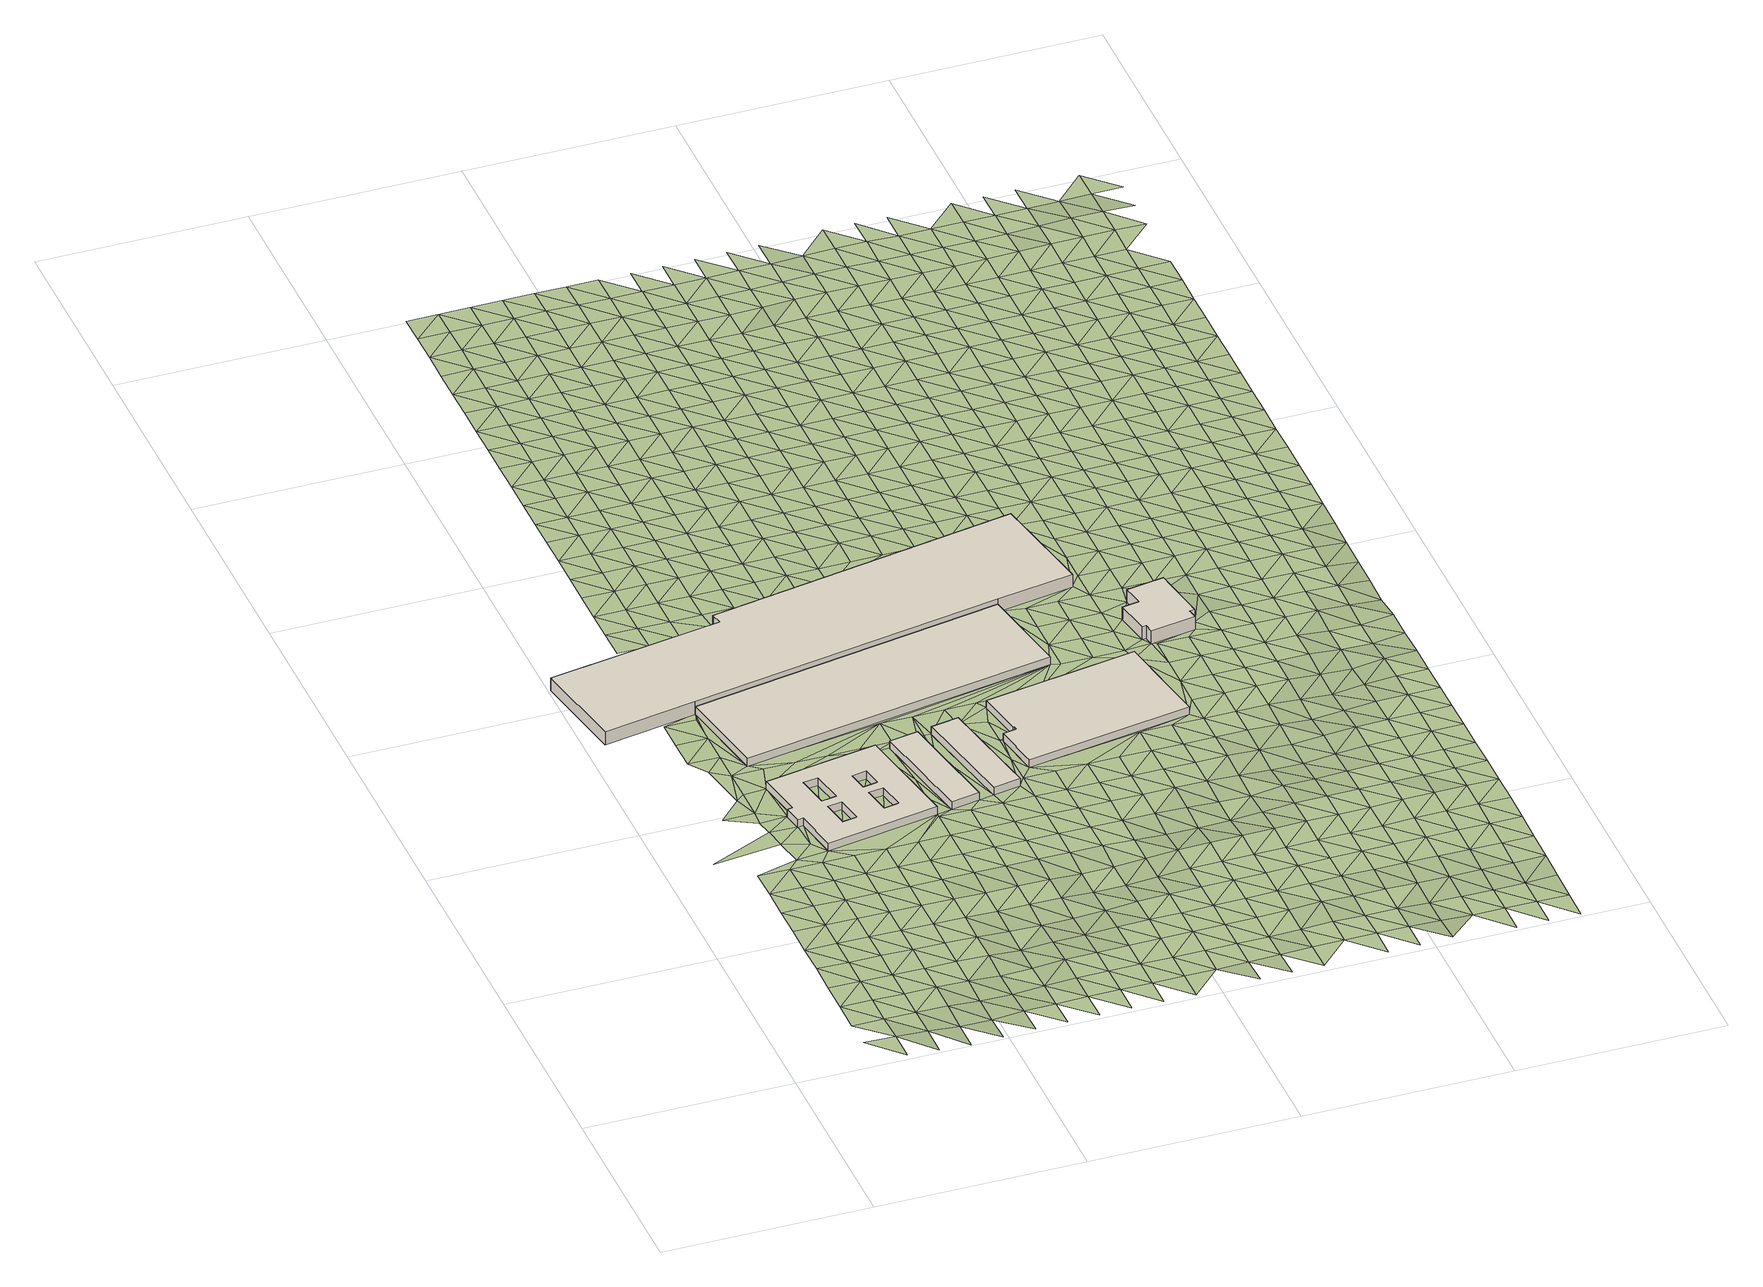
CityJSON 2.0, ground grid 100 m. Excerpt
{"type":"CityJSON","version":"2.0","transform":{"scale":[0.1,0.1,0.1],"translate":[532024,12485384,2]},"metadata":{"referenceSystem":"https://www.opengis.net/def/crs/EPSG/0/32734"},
"CityObjects":{
"building1":{"type":"Building","attributes":{"address":"Western Cape Metrorail - Infrastructure Building Western Cape Metrorail 7295 Cape Town","building":"office","building:levels":1,"building_height":4.1,"plus_code":"4FRW3FCF+946","ground_height":4.23,"roof_height":8.33},"geometry":[{"type":"Solid","lod":"1","boundaries":[[[[0,1,2,3]],[[1,4,5,2]],[[4,6,7,5]],[[6,8,9,7]],[[8,10,11,9]],[[10,12,13,11]],[[12,14,15,13]],[[14,0,3,15]],[[16,17,18,19]],[[17,20,21,18]],[[20,22,23,21]],[[22,16,19,23]],[[24,25,26,27]],[[25,28,29,26]],[[28,30,31,29]],[[30,24,27,31]],[[32,33,34,35]],[[33,36,37,34]],[[36,38,39,37]],[[38,32,35,39]],[[40,41,42,43]],[[41,44,45,42]],[[44,46,47,45]],[[46,40,43,47]],[[3,2,5,7,9,11,13,15],[19,18,21,23],[27,26,29,31],[35,34,37,39],[43,42,45,47]],[[14,12,10,8,6,4,1,0],[22,20,17,16],[30,28,25,24],[38,36,33,32],[46,44,41,40]]]]}]},
"building2":{"type":"Building","attributes":{"building":"office","building:levels":1,"building_height":4.1,"plus_code":"4FRW3FCF+97J","ground_height":4.26,"roof_height":8.36},"geometry":[{"type":"Solid","lod":"1","boundaries":[[[[48,49,50,51]],[[49,52,53,50]],[[52,54,55,53]],[[54,48,51,55]],[[51,50,53,55]],[[54,52,49,48]]]]}]},
"building3":{"type":"Building","attributes":{"building":"industrial","building:levels":1,"building_height":4.1,"plus_code":"4FRW3FCF+J6Q","ground_height":4.34,"roof_height":8.44},"geometry":[{"type":"Solid","lod":"1","boundaries":[[[[56,57,58,59]],[[57,60,61,58]],[[60,62,63,61]],[[62,56,59,63]],[[59,58,61,63]],[[62,60,57,56]]]]}]},
"building4":{"type":"Building","attributes":{"building":"industrial","building:levels":2,"building_height":6.9,"plus_code":"4FRW3FCF+R7P","ground_height":4.28,"roof_height":11.18},"geometry":[{"type":"Solid","lod":"1","boundaries":[[[[64,65,66,67]],[[65,68,69,66]],[[68,70,71,69]],[[70,72,73,71]],[[72,74,75,73]],[[74,76,77,75]],[[76,78,79,77]],[[78,64,67,79]],[[67,66,69,71,73,75,77,79]],[[78,76,74,72,70,68,65,64]]]]}]},
"building5":{"type":"Building","attributes":{"building":"office","building:levels":1,"building_height":4.1,"plus_code":"4FRW3FCF+98X","ground_height":4.14,"roof_height":8.24},"geometry":[{"type":"Solid","lod":"1","boundaries":[[[[80,81,82,83]],[[81,84,85,82]],[[84,86,87,85]],[[86,80,83,87]],[[83,82,85,87]],[[86,84,81,80]]]]}]},
"building6":{"type":"Building","attributes":{"building":"industrial","building:levels":1,"building_height":4.1,"plus_code":"4FRW3FCF+FHH","ground_height":4.14,"roof_height":8.24},"geometry":[{"type":"Solid","lod":"1","boundaries":[[[[88,89,90,91]],[[89,92,93,90]],[[92,94,95,93]],[[94,96,97,95]],[[96,98,99,97]],[[98,100,101,99]],[[100,102,103,101]],[[102,88,91,103]],[[91,90,93,95,97,99,101,103]],[[102,100,98,96,94,92,89,88]]]]}]},
"building7":{"type":"Building","attributes":{"building":"industrial","building:levels":2,"building_height":6.9,"plus_code":"4FRW3FCF+JRW","ground_height":4.37,"roof_height":11.27},"geometry":[{"type":"Solid","lod":"1","boundaries":[[[[104,105,106,107]],[[105,108,109,106]],[[108,110,111,109]],[[110,112,113,111]],[[112,114,115,113]],[[114,116,117,115]],[[116,118,119,117]],[[118,120,121,119]],[[120,122,123,121]],[[122,104,107,123]],[[107,106,109,111,113,115,117,119,121,123]],[[122,120,118,116,114,112,110,108,105,104]]]]}]},
"terrain1":{"type":"TINRelief","geometry":[{"type":"CompositeSurface","lod":"1","boundaries":[[[124,125,126]],[[127,128,129]],[[126,129,128]],[[130,127,131]],[[127,129,132]],[[130,131,133]],[[127,132,131]],[[129,126,134]],[[134,126,135]],[[133,136,137]],[[132,129,138]],[[133,131,136]],[[138,129,134]],[[139,137,140]],[[132,141,131]],[[136,142,137]],[[141,132,138]],[[140,143,139]],[[140,137,142]],[[131,144,136]],[[138,134,145]],[[141,144,131]],[[146,147,143]],[[134,148,145]],[[142,136,149]],[[146,143,140]],[[144,149,136]],[[141,138,150]],[[145,151,138]],[[152,147,153]],[[147,146,154]],[[155,140,142]],[[144,141,150]],[[149,156,142]],[[150,138,151]],[[153,147,154]],[[155,142,156]],[[146,140,157]],[[149,144,158]],[[159,151,145]],[[150,160,144]],[[153,161,152]],[[157,154,146]],[[162,163,164]],[[157,140,155]],[[165,159,145]],[[156,149,158]],[[144,160,158]],[[150,151,166]],[[167,153,154]],[[159,166,151]],[[167,154,157]],[[155,156,168]],[[169,160,150]],[[158,170,156]],[[166,169,150]],[[171,161,153]],[[172,173,174]],[[155,168,157]],[[174,175,172]],[[167,171,153]],[[156,170,168]],[[158,160,176]],[[166,159,177]],[[169,176,160]],[[178,162,161]],[[179,167,157]],[[159,180,177]],[[162,181,163]],[[182,170,158]],[[179,157,168]],[[174,183,175]],[[173,163,184]],[[10,161,171]],[[169,166,185]],[[174,173,184]],[[176,182,158]],[[178,161,10]],[[178,181,162]],[[171,167,186]],[[187,175,188]],[[177,185,166]],[[183,188,175]],[[189,187,190]],[[181,184,163]],[[186,167,179]],[[191,192,189]],[[193,168,170]],[[194,183,174]],[[182,195,170]],[[169,196,176]],[[188,190,187]],[[169,185,197]],[[174,184,194]],[[178,198,181]],[[198,178,10]],[[199,10,171]],[[192,191,200]],[[168,193,179]],[[188,183,194]],[[191,189,190]],[[199,171,186]],[[170,195,193]],[[169,197,196]],[[182,176,201]],[[185,177,202]],[[184,203,194]],[[204,190,188]],[[179,205,186]],[[202,177,206]],[[195,182,201]],[[200,191,207]],[[179,193,205]],[[176,196,201]],[[188,194,208]],[[191,190,204]],[[197,185,209]],[[204,188,208]],[[207,210,200]],[[209,185,202]],[[10,199,211]],[[199,186,211]],[[186,205,212]],[[191,204,210]],[[193,195,213]],[[196,197,214]],[[207,191,210]],[[201,215,195]],[[211,186,212]],[[214,197,209]],[[193,213,205]],[[195,215,213]],[[201,196,216]],[[217,208,194]],[[217,204,208]],[[209,202,218]],[[216,196,214]],[[219,220,221]],[[222,223,20]],[[224,225,226]],[[227,212,205]],[[202,228,218]],[[220,219,229]],[[17,222,20]],[[230,215,201]],[[227,205,213]],[[223,222,231]],[[232,233,226]],[[216,230,201]],[[214,209,234]],[[17,231,222]],[[218,235,209]],[[211,212,236]],[[212,227,237]],[[12,10,211]],[[238,217,194]],[[232,239,240]],[[241,213,215]],[[234,216,214]],[[230,242,215]],[[234,209,235]],[[239,232,226]],[[236,212,237]],[[243,225,224]],[[213,241,227]],[[215,242,241]],[[240,244,245]],[[230,216,246]],[[235,218,247]],[[239,248,240]],[[216,234,249]],[[227,250,237]],[[251,247,218]],[[245,244,252]],[[242,230,246]],[[240,248,244]],[[227,241,250]],[[216,249,246]],[[225,239,226]],[[235,253,234]],[[238,194,254]],[[236,12,211]],[[217,255,204]],[[247,253,235]],[[256,252,257]],[[258,236,237]],[[32,38,36]],[[250,259,237]],[[248,239,260]],[[241,242,261]],[[249,234,262]],[[244,257,252]],[[246,263,242]],[[25,24,30]],[[32,36,33]],[[239,225,260]],[[258,237,259]],[[253,262,234]],[[28,25,30]],[[241,261,250]],[[242,263,261]],[[264,256,265]],[[249,266,246]],[[257,267,256]],[[244,248,268]],[[253,247,269]],[[260,270,248]],[[271,236,258]],[[262,266,249]],[[272,264,265]],[[259,250,273]],[[265,256,267]],[[247,274,269]],[[12,236,271]],[[238,255,217]],[[263,246,275]],[[248,270,268]],[[273,250,261]],[[257,244,276]],[[262,253,277]],[[266,275,246]],[[260,225,278]],[[272,279,280]],[[259,281,258]],[[269,277,253]],[[267,257,276]],[[254,282,238]],[[265,279,272]],[[244,268,276]],[[281,259,273]],[[283,225,243]],[[278,225,283]],[[284,270,260]],[[285,261,263]],[[286,266,262]],[[275,287,263]],[[288,280,289]],[[258,290,271]],[[286,262,277]],[[12,271,52]],[[260,278,284]],[[261,285,273]],[[279,289,280]],[[290,258,281]],[[263,287,285]],[[12,291,254]],[[291,12,52]],[[255,238,282]],[[265,267,292]],[[276,293,267]],[[278,283,243]],[[268,270,294]],[[275,266,295]],[[277,269,296]],[[297,254,291]],[[284,298,270]],[[266,286,299]],[[291,52,297]],[[300,52,271]],[[301,288,302]],[[279,265,292]],[[281,273,303]],[[289,304,288]],[[292,267,293]],[[271,290,300]],[[305,296,269]],[[282,254,306]],[[268,294,276]],[[287,275,295]],[[270,298,294]],[[273,285,303]],[[266,299,295]],[[307,254,297]],[[297,52,307]],[[301,302,308]],[[302,288,304]],[[309,290,281]],[[286,277,310]],[[296,311,277]],[[284,278,312]],[[254,307,306]],[[289,279,313]],[[314,293,276]],[[292,315,279]],[[255,282,306]],[[303,309,281]],[[54,52,300]],[[316,317,308]],[[312,298,284]],[[285,287,318]],[[299,286,310]],[[314,276,294]],[[295,319,287]],[[310,277,311]],[[304,289,313]],[[290,320,300]],[[316,308,302]],[[279,315,313]],[[293,321,292]],[[285,318,303]],[[296,305,322]],[[309,320,290]],[[287,319,318]],[[299,323,295]],[[314,321,293]],[[306,307,324]],[[325,317,326]],[[327,294,298]],[[311,296,322]],[[317,316,328]],[[312,329,298]],[[310,323,299]],[[300,330,54]],[[331,302,304]],[[332,315,292]],[[303,333,309]],[[278,334,312]],[[255,306,324]],[[313,335,304]],[[320,330,300]],[[326,336,325]],[[327,314,294]],[[319,295,337]],[[326,317,328]],[[321,332,292]],[[298,329,327]],[[333,303,318]],[[302,331,316]],[[331,304,335]],[[323,337,295]],[[324,54,338]],[[339,338,54]],[[313,315,340]],[[320,309,341]],[[310,311,342]],[[330,339,54]],[[322,343,311]],[[321,314,344]],[[332,340,315]],[[309,333,341]],[[255,324,345]],[[255,60,204]],[[346,324,338]],[[347,336,348]],[[316,349,328]],[[329,312,334]],[[318,319,350]],[[323,310,342]],[[336,326,351]],[[344,314,327]],[[337,352,319]],[[342,311,343]],[[353,338,339]],[[354,335,313]],[[330,320,355]],[[316,331,349]],[[346,338,353]],[[334,278,356]],[[346,345,324]],[[357,347,348]],[[332,321,358]],[[333,318,350]],[[336,351,348]],[[340,354,313]],[[341,355,320]],[[350,319,352]],[[326,328,359]],[[360,327,329]],[[339,330,84]],[[344,358,321]],[[345,346,353]],[[337,323,361]],[[362,343,322]],[[349,359,328]],[[329,334,360]],[[342,363,323]],[[331,335,364]],[[365,340,332]],[[366,341,333]],[[354,367,335]],[[330,355,368]],[[369,362,322]],[[370,357,371]],[[372,351,326]],[[373,344,327]],[[352,337,361]],[[348,374,357]],[[330,368,84]],[[365,332,358]],[[350,366,333]],[[323,363,361]],[[331,364,349]],[[342,343,375]],[[359,372,326]],[[364,335,367]],[[373,327,360]],[[376,345,353]],[[355,341,377]],[[357,374,371]],[[362,375,343]],[[356,278,378]],[[379,370,380]],[[348,351,381]],[[354,340,382]],[[383,358,344]],[[340,365,384]],[[366,377,341]],[[359,349,385]],[[386,350,352]],[[387,363,342]],[[372,381,351]],[[373,383,344]],[[361,388,352]],[[84,368,389]],[[376,353,390]],[[367,354,382]],[[360,334,391]],[[392,368,355]],[[370,371,380]],[[385,349,364]],[[340,384,382]],[[375,387,342]],[[393,374,348]],[[350,386,366]],[[377,392,355]],[[352,388,386]],[[84,389,394]],[[390,84,394]],[[359,395,372]],[[365,358,396]],[[391,373,360]],[[361,363,397]],[[381,393,348]],[[383,398,358]],[[391,334,356]],[[399,389,368]],[[375,362,400]],[[395,359,385]],[[387,397,363]],[[401,364,367]],[[384,365,396]],[[377,366,402]],[[389,98,394]],[[382,403,367]],[[396,358,398]],[[392,399,368]],[[362,404,400]],[[371,374,405]],[[406,390,394]],[[407,388,361]],[[393,408,374]],[[366,386,402]],[[372,409,381]],[[364,401,385]],[[383,373,410]],[[387,375,411]],[[372,395,412]],[[401,367,403]],[[373,391,413]],[[397,407,361]],[[98,414,394]],[[376,390,415]],[[98,389,416]],[[371,405,380]],[[414,406,394]],[[390,406,417]],[[384,418,382]],[[392,377,419]],[[255,345,60]],[[374,408,405]],[[399,416,389]],[[400,411,375]],[[398,383,410]],[[372,412,409]],[[396,418,384]],[[373,413,410]],[[402,419,377]],[[393,381,420]],[[385,421,395]],[[356,378,391]],[[386,388,422]],[[423,397,387]],[[390,417,424]],[[407,425,388]],[[414,426,406]],[[403,382,427]],[[428,399,392]],[[385,401,421]],[[415,390,424]],[[406,426,417]],[[423,387,411]],[[408,393,420]],[[386,422,402]],[[429,380,405]],[[381,409,420]],[[418,427,382]],[[428,392,419]],[[388,425,422]],[[414,430,426]],[[395,431,412]],[[396,398,432]],[[413,391,433]],[[410,434,398]],[[424,417,426]],[[426,430,435]],[[407,397,436]],[[411,400,437]],[[431,395,421]],[[438,98,416]],[[433,391,378]],[[397,423,439]],[[345,376,60]],[[401,403,440]],[[418,396,432]],[[416,399,438]],[[419,402,441]],[[427,442,403]],[[432,398,434]],[[399,428,443]],[[444,437,400]],[[405,408,445]],[[409,412,446]],[[413,447,410]],[[425,407,436]],[[420,448,408]],[[422,441,402]],[[397,439,436]],[[401,440,421]],[[412,431,446]],[[440,403,442]],[[447,413,433]],[[399,443,438]],[[445,429,405]],[[423,411,449]],[[408,448,445]],[[424,450,415]],[[437,451,411]],[[420,409,452]],[[427,418,453]],[[434,410,454]],[[428,419,455]],[[432,456,418]],[[441,457,419]],[[458,431,421]],[[459,422,425]],[[439,423,449]],[[452,409,446]],[[454,410,447]],[[436,460,425]],[[449,411,451]],[[442,427,453]],[[461,433,378]],[[443,428,455]],[[458,421,440]],[[418,456,453]],[[455,419,457]],[[415,60,376]],[[462,448,420]],[[434,463,432]],[[437,444,464]],[[429,445,465]],[[425,460,459]],[[378,278,466]],[[441,422,467]],[[439,468,436]],[[452,462,420]],[[463,434,454]],[[446,431,469]],[[447,433,470]],[[443,471,438]],[[451,437,464]],[[431,458,472]],[[449,468,439]],[[473,445,448]],[[474,440,442]],[[456,432,475]],[[476,450,424]],[[457,441,467]],[[98,438,477]],[[453,478,442]],[[455,471,443]],[[422,459,467]],[[469,452,446]],[[447,470,454]],[[460,436,479]],[[448,462,473]],[[469,431,472]],[[463,475,432]],[[433,461,470]],[[440,474,458]],[[474,442,478]],[[468,479,436]],[[378,480,461]],[[445,481,465]],[[456,482,453]],[[449,451,483]],[[60,415,450]],[[471,484,438]],[[464,485,451]],[[463,454,486]],[[455,457,487]],[[445,473,481]],[[475,482,456]],[[467,488,457]],[[462,452,489]],[[458,490,472]],[[491,459,460]],[[468,449,483]],[[452,469,492]],[[454,470,486]],[[479,493,460]],[[483,451,485]],[[478,453,494]],[[471,455,487]],[[458,474,490]],[[487,457,488]],[[475,463,495]],[[459,491,467]],[[465,481,496]],[[452,492,489]],[[482,494,453]],[[460,493,491]],[[473,462,497]],[[461,480,470]],[[486,495,463]],[[477,438,484]],[[469,472,498]],[[478,499,474]],[[479,468,500]],[[501,485,464]],[[490,502,472]],[[480,378,503]],[[483,504,468]],[[476,60,450]],[[481,473,497]],[[484,471,505]],[[506,488,467]],[[497,462,489]],[[494,499,478]],[[487,507,471]],[[501,464,508]],[[498,492,469]],[[482,475,509]],[[470,510,486]],[[493,479,500]],[[498,472,502]],[[475,495,511]],[[491,506,467]],[[468,504,500]],[[474,512,490]],[[485,513,483]],[[510,470,480]],[[471,507,505]],[[514,496,481]],[[482,509,494]],[[488,515,487]],[[499,512,474]],[[475,511,509]],[[501,513,485]],[[477,100,98]],[[492,516,489]],[[495,486,517]],[[514,481,497]],[[518,476,424]],[[506,515,488]],[[502,490,519]],[[491,493,520]],[[521,504,483]],[[492,498,516]],[[517,486,510]],[[477,484,505]],[[500,522,493]],[[499,494,523]],[[378,524,503]],[[525,507,487]],[[512,519,490]],[[513,521,483]],[[495,526,511]],[[520,506,491]],[[527,496,514]],[[494,509,523]],[[515,525,487]],[[493,522,520]],[[528,60,476]],[[529,497,489]],[[502,530,498]],[[480,503,510]],[[500,504,531]],[[516,532,489]],[[495,517,526]],[[512,499,533]],[[505,507,534]],[[513,501,535]],[[519,530,502]],[[521,531,504]],[[497,529,514]],[[529,489,532]],[[523,533,499]],[[525,534,507]],[[501,536,535]],[[498,537,516]],[[511,538,509]],[[517,510,539]],[[515,506,540]],[[541,522,500]],[[526,542,511]],[[506,520,543]],[[544,528,476]],[[545,477,505]],[[521,513,546]],[[530,537,498]],[[503,539,510]],[[531,541,500]],[[378,547,524]],[[528,548,60]],[[514,549,527]],[[519,512,550]],[[509,538,523]],[[525,515,540]],[[60,548,551]],[[512,533,552]],[[511,542,538]],[[534,545,505]],[[506,543,540]],[[535,546,513]],[[532,516,553]],[[526,517,554]],[[514,529,549]],[[519,550,530]],[[520,522,555]],[[556,531,521]],[[537,553,516]],[[512,552,550]],[[539,554,517]],[[541,557,522]],[[533,523,558]],[[548,559,551]],[[545,560,477]],[[556,521,546]],[[532,561,529]],[[562,542,526]],[[548,528,544]],[[534,525,563]],[[543,520,555]],[[527,549,564]],[[558,523,538]],[[540,565,525]],[[522,557,555]],[[537,530,566]],[[524,539,503]],[[551,559,567]],[[553,561,532]],[[476,518,544]],[[554,562,526]],[[552,533,568]],[[534,563,545]],[[541,531,569]],[[570,546,535]],[[530,550,566]],[[525,565,563]],[[531,556,571]],[[378,466,547]],[[529,572,549]],[[477,560,100]],[[543,573,540]],[[568,533,558]],[[574,570,535]],[[553,537,575]],[[538,542,576]],[[539,577,554]],[[559,548,578]],[[557,541,569]],[[529,561,572]],[[562,579,542]],[[544,580,548]],[[555,573,543]],[[531,571,569]],[[552,581,550]],[[560,545,582]],[[566,575,537]],[[577,539,524]],[[549,583,564]],[[538,576,558]],[[567,559,578]],[[565,540,584]],[[556,546,585]],[[581,552,568]],[[542,579,576]],[[548,580,578]],[[545,563,582]],[[570,586,546]],[[562,554,587]],[[583,549,572]],[[573,584,540]],[[561,553,588]],[[550,589,566]],[[590,555,557]],[[571,556,585]],[[551,567,591]],[[553,575,592]],[[554,577,587]],[[569,593,557]],[[585,546,586]],[[568,558,594]],[[589,550,581]],[[595,560,582]],[[560,595,100]],[[561,588,572]],[[579,562,596]],[[597,580,544]],[[598,563,565]],[[555,590,573]],[[570,574,599]],[[553,592,588]],[[558,576,594]],[[578,600,567]],[[584,601,565]],[[557,593,590]],[[575,566,602]],[[571,603,569]],[[587,596,562]],[[577,524,604]],[[563,598,582]],[[586,570,599]],[[597,544,518]],[[602,566,589]],[[565,601,598]],[[585,603,571]],[[583,572,605]],[[606,581,568]],[[578,580,607]],[[584,573,608]],[[594,609,568]],[[575,610,592]],[[100,595,611]],[[576,579,612]],[[577,604,587]],[[593,569,613]],[[591,567,600]],[[605,572,588]],[[579,596,614]],[[524,547,604]],[[597,607,580]],[[573,590,608]],[[581,606,589]],[[595,582,615]],[[575,602,610]],[[606,568,609]],[[603,613,569]],[[100,616,518]],[[617,618,583]],[[100,611,616]],[[576,612,594]],[[619,600,578]],[[601,584,620]],[[585,586,621]],[[579,614,612]],[[615,582,598]],[[599,622,586]],[[596,587,623]],[[605,617,583]],[[607,619,578]],[[608,620,584]],[[592,624,588]],[[602,589,625]],[[590,593,626]],[[603,585,621]],[[610,627,592]],[[623,587,604]],[[613,628,593]],[[621,586,622]],[[597,518,629]],[[609,594,630]],[[611,595,631]],[[632,598,601]],[[597,633,607]],[[634,518,616]],[[606,625,589]],[[595,615,635]],[[624,605,588]],[[614,596,636]],[[590,626,608]],[[592,627,624]],[[630,594,612]],[[619,637,600]],[[601,620,632]],[[593,628,626]],[[600,637,591]],[[629,518,634]],[[610,602,638]],[[631,616,611]],[[629,633,597]],[[604,547,466]],[[636,596,623]],[[595,635,631]],[[619,607,639]],[[609,640,606]],[[613,603,641]],[[642,622,599]],[[625,638,602]],[[633,639,607]],[[621,643,603]],[[615,598,644]],[[620,608,645]],[[640,609,630]],[[598,632,646]],[[647,642,599]],[[617,605,648]],[[649,627,610]],[[612,614,650]],[[623,604,651]],[[628,613,641]],[[652,633,629]],[[634,653,629]],[[605,624,654]],[[614,636,655]],[[645,608,626]],[[603,643,641]],[[606,656,625]],[[634,616,657]],[[644,635,615]],[[621,622,658]],[[637,659,591]],[[638,649,610]],[[616,631,660]],[[598,646,644]],[[604,466,651]],[[661,617,648]],[[637,619,104]],[[612,650,630]],[[639,104,619]],[[620,662,632]],[[605,654,648]],[[606,640,656]],[[614,655,650]],[[642,658,622]],[[466,591,663]],[[653,634,657]],[[663,591,659]],[[616,660,657]],[[662,620,645]],[[627,664,624]],[[665,638,625]],[[636,623,666]],[[667,626,628]],[[668,643,621]],[[649,669,627]],[[651,670,623]],[[641,671,628]],[[104,639,105]],[[640,630,672]],[[631,635,673]],[[646,632,674]],[[665,625,656]],[[635,644,675]],[[658,668,621]],[[629,653,676]],[[654,624,664]],[[666,655,636]],[[637,677,659]],[[626,667,645]],[[637,104,678]],[[627,669,664]],[[630,650,672]],[[623,670,666]],[[674,632,662]],[[628,671,667]],[[663,679,466]],[[660,631,673]],[[641,643,680]],[[657,681,653]],[[673,635,675]],[[649,638,682]],[[640,683,656]],[[646,684,644]],[[658,642,685]],[[686,651,466]],[[638,665,687]],[[637,678,677]],[[668,680,643]],[[688,466,679]],[[654,689,648]],[[690,650,655]],[[663,659,691]],[[662,645,692]],[[683,640,672]],[[684,646,674]],[[642,693,685]],[[676,653,681]],[[669,649,682]],[[686,670,651]],[[694,657,660]],[[695,671,641]],[[689,654,664]],[[638,687,682]],[[655,666,690]],[[645,667,692]],[[688,686,466]],[[679,663,691]],[[696,675,644]],[[668,658,697]],[[659,677,691]],[[694,660,673]],[[680,695,641]],[[698,648,699]],[[665,656,700]],[[650,701,672]],[[674,662,702]],[[683,703,656]],[[644,684,696]],[[685,697,658]],[[122,678,104]],[[666,670,704]],[[681,657,705]],[[699,648,689]],[[701,650,690]],[[692,702,662]],[[664,669,706]],[[687,665,700]],[[679,707,688]],[[667,671,708]],[[709,680,668]],[[682,710,669]],[[700,656,703]],[[704,670,686]],[[705,657,694]],[[695,711,671]],[[712,683,672]],[[713,673,675]],[[707,679,691]],[[675,696,714]],[[709,668,697]],[[664,706,689]],[[666,715,690]],[[678,716,677]],[[684,674,717]],[[667,708,692]],[[669,710,706]],[[712,672,701]],[[718,676,681]],[[674,702,719]],[[671,711,708]],[[720,721,676]],[[687,722,682]],[[723,686,688]],[[673,713,694]],[[122,724,678]],[[715,666,704]],[[718,681,705]],[[713,675,714]],[[703,683,725]],[[677,716,691]],[[684,717,696]],[[695,680,726]],[[697,685,727]],[[700,722,687]],[[688,707,723]],[[678,724,716]],[[676,718,720]],[[674,719,717]],[[680,709,728]],[[699,689,729]],[[730,701,690]],[[702,692,731]],[[683,712,725]],[[732,727,685]],[[710,682,733]],[[705,694,734]],[[711,695,726]],[[689,706,729]],[[730,690,715]],[[731,692,708]],[[680,728,726]],[[704,686,735]],[[736,707,691]],[[696,737,714]],[[722,733,682]],[[686,723,738]],[[694,713,734]],[[718,739,720]],[[720,740,122]],[[741,699,742]],[[700,703,743]],[[744,712,701]],[[702,745,719]],[[709,697,746]],[[725,747,703]],[[736,691,716]],[[696,717,737]],[[727,748,697]],[[715,704,735]],[[718,705,749]],[[729,742,699]],[[730,744,701]],[[686,738,735]],[[739,740,720]],[[745,702,731]],[[724,122,750]],[[710,751,706]],[[722,700,743]],[[752,708,711]],[[728,709,746]],[[733,753,710]],[[743,703,747]],[[734,749,705]],[[726,754,711]],[[746,697,748]],[[725,712,755]],[[723,707,756]],[[713,714,757]],[[719,758,717]],[[707,736,759]],[[737,760,714]],[[706,751,729]],[[715,761,730]],[[762,716,724]],[[739,718,763]],[[708,752,731]],[[750,122,740]],[[710,753,751]],[[755,712,744]],[[758,719,745]],[[711,754,752]],[[738,723,756]],[[713,757,734]],[[728,764,726]],[[761,715,735]],[[756,707,759]],[[763,718,749]],[[757,714,760]],[[733,722,765]],[[766,747,725]],[[716,762,736]],[[717,767,737]],[[743,768,722]],[[724,750,762]],[[746,764,728]],[[742,729,769]],[[740,739,770]],[[731,771,745]],[[766,725,755]],[[758,767,717]],[[753,733,765]],[[744,730,772]],[[738,773,735]],[[749,734,774]],[[754,726,775]],[[769,729,751]],[[722,768,765]],[[761,776,730]],[[739,763,770]],[[731,752,771]],[[743,747,777]],[[736,778,759]],[[760,737,779]],[[773,738,756]],[[757,774,734]],[[764,775,726]],[[742,780,781]],[[744,772,755]],[[740,782,750]],[[777,747,766]],[[730,776,772]],[[736,762,778]],[[767,779,737]],[[783,761,735]],[[758,745,784]],[[780,742,769]],[[782,740,770]],[[771,785,745]],[[751,753,786]],[[787,768,743]],[[756,759,788]],[[763,749,789]],[[752,754,790]],[[765,791,753]],[[783,735,773]],[[774,792,749]],[[775,793,754]],[[766,755,794]],[[795,757,760]],[[767,758,784]],[[787,743,777]],[[778,788,759]],[[779,796,760]],[[784,745,785]],[[751,786,769]],[[776,761,797]],[[798,762,750]],[[763,789,770]],[[752,790,771]],[[753,791,786]],[[755,772,794]],[[782,799,750]],[[789,749,792]],[[754,793,790]],[[765,768,800]],[[801,773,756]],[[761,783,797]],[[795,760,796]],[[777,766,802]],[[762,798,778]],[[774,757,803]],[[800,768,787]],[[756,788,801]],[[750,799,798]],[[769,804,780]],[[805,782,770]],[[779,767,806]],[[785,771,807]],[[794,802,766]],[[784,808,767]],[[809,791,765]],[[776,810,772]],[[811,783,773]],[[792,774,803]],[[769,786,804]],[[797,812,776]],[[805,770,789]],[[757,795,803]],[[807,771,790]],[[788,778,813]],[[796,779,806]],[[809,765,800]],[[801,811,773]],[[767,808,806]],[[787,777,814]],[[772,810,794]],[[799,782,815]],[[785,816,784]],[[777,802,817]],[[776,812,810]],[[813,778,798]],[[797,783,818]],[[804,819,780]],[[782,805,815]],[[816,785,807]],[[791,820,786]],[[787,814,800]],[[788,821,801]],[[789,792,822]],[[823,791,809]],[[777,817,814]],[[811,818,783]],[[803,824,792]],[[802,794,825]],[[799,826,798]],[[827,795,796]],[[808,784,828]],[[829,780,819]],[[788,813,821]],[[806,830,796]],[[786,820,804]],[[831,812,797]],[[805,789,822]],[[791,823,820]],[[825,794,810]],[[799,815,826]],[[822,792,824]],[[828,784,816]],[[809,800,832]],[[795,827,803]],[[818,831,797]],[[827,796,830]],[[817,802,833]],[[811,801,834]],[[798,835,813]],[[808,836,806]],[[800,814,832]],[[821,837,801]],[[819,804,838]],[[833,802,825]],[[798,826,835]],[[836,808,828]],[[823,809,839]],[[810,812,840]],[[811,834,818]],[[841,815,805]],[[842,824,803]],[[838,804,820]],[[831,843,812]],[[801,837,834]],[[822,844,805]],[[817,845,814]],[[821,813,846]],[[830,806,847]],[[832,839,809]],[[827,842,803]],[[819,848,829]],[[810,840,825]],[[845,817,833]],[[812,843,840]],[[846,813,835]],[[805,844,841]],[[847,806,836]],[[831,818,849]],[[826,815,850]],[[824,851,822]],[[848,819,838]],[[820,823,852]],[[814,853,832]],[[854,837,821]],[[830,855,827]],[[823,839,856]],[[818,834,849]],[[842,851,824]],[[833,825,857]],[[835,826,850]],[[853,814,845]],[[846,854,821]],[[850,815,841]],[[855,830,847]],[[820,852,838]],[[843,831,858]],[[859,844,822]],[[823,856,852]],[[825,840,857]],[[839,832,860]],[[861,842,827]],[[849,858,831]],[[851,859,822]],[[834,837,862]],[[835,863,846]],[[860,832,853]],[[854,864,837]],[[861,827,855]],[[848,838,865]],[[845,833,866]],[[841,844,867]],[[857,868,833]],[[863,835,850]],[[839,869,856]],[[870,840,843]],[[834,862,849]],[[842,871,851]],[[838,852,865]],[[843,858,872]],[[837,864,862]],[[859,867,844]],[[853,845,866]],[[854,846,873]],[[839,860,869]],[[866,833,868]],[[842,861,871]],[[874,848,875]],[[840,870,857]],[[841,876,850]],[[843,872,870]],[[846,863,873]],[[858,849,877]],[[859,851,878]],[[865,875,848]],[[867,876,841]],[[856,879,852]],[[853,880,860]],[[864,854,881]],[[869,882,856]],[[877,849,862]],[[851,871,878]],[[868,857,883]],[[884,863,850]],[[866,880,853]],[[873,881,854]],[[852,879,865]],[[872,858,885]],[[867,859,886]],[[856,882,879]],[[883,857,870]],[[876,884,850]],[[869,860,887]],[[888,862,864]],[[885,858,877]],[[878,886,859]],[[868,889,866]],[[873,863,890]],[[887,860,880]],[[864,881,888]],[[875,865,891]],[[872,892,870]],[[889,868,883]],[[884,890,863]],[[893,882,869]],[[877,862,894]],[[867,895,876]],[[891,865,879]],[[892,872,885]],[[867,886,896]],[[880,866,897]],[[898,881,873]],[[887,893,869]],[[888,894,862]],[[899,875,900]],[[897,866,889]],[[890,898,873]],[[867,896,895]],[[883,870,901]],[[885,877,902]],[[884,876,903]],[[900,875,891]],[[870,892,904]],[[879,882,905]],[[887,880,906]],[[888,881,907]],[[893,908,882]],[[877,894,902]],[[889,883,901]],[[890,884,903]],[[906,880,897]],[[870,904,901]],[[898,907,881]],[[876,895,903]],[[879,905,891]],[[882,908,905]],[[892,885,909]],[[910,894,888]],[[902,911,885]],[[893,887,912]],[[889,913,897]],[[887,906,914]],[[907,910,888]],[[900,891,915]],[[904,892,909]],[[898,890,916]],[[913,889,901]],[[909,885,911]],[[903,917,890]],[[908,893,912]],[[902,894,918]],[[891,905,915]],[[887,914,912]],[[898,916,907]],[[910,918,894]],[[890,917,916]],[[906,897,919]],[[904,920,901]],[[913,921,897]],[[922,911,902]],[[915,923,900]],[[920,904,909]],[[908,924,905]],[[914,906,919]],[[910,907,925]],[[912,926,908]],[[897,921,919]],[[918,922,902]],[[927,913,901]],[[928,900,923]],[[907,916,925]],[[905,924,915]],[[909,911,929]],[[908,926,924]],[[927,901,920]],[[914,930,912]],[[918,910,931]],[[922,929,911]],[[921,913,932]],[[919,930,914]],[[925,931,910]],[[923,915,933]],[[934,920,909]],[[913,927,932]],[[926,912,935]],[[933,915,924]],[[929,934,909]],[[922,918,936]],[[930,935,912]],[[918,931,937]],[[923,938,928]],[[919,921,939]],[[940,927,920]],[[932,941,921]],[[922,936,929]],[[938,923,933]],[[934,940,920]],[[918,937,936]],[[924,926,942]],[[930,919,939]],[[935,943,926]],[[921,941,939]],[[932,927,944]],[[924,942,933]],[[934,929,945]],[[926,943,942]],[[940,944,927]],[[929,936,945]],[[935,930,946]],[[947,941,932]],[[939,948,930]],[[938,933,949]],[[940,934,950]],[[944,947,932]],[[943,935,946]],[[933,942,949]],[[930,948,946]],[[945,950,934]],[[939,941,951]],[[952,938,953]],[[954,944,940]],[[947,951,941]],[[949,953,938]],[[954,940,950]],[[943,955,942]],[[956,948,939]],[[946,957,943]],[[951,956,939]],[[942,955,949]],[[947,944,958]],[[943,957,955]],[[944,954,959]],[[946,948,960]],[[951,947,958]],[[956,960,948]],[[944,959,958]],[[953,949,961]],[[962,957,946]],[[961,949,955]],[[960,962,946]],[[953,963,964]],[[956,951,965]],[[958,966,951]],[[963,953,961]],[[955,957,967]],[[956,965,960]],[[962,968,957]],[[951,966,965]],[[955,967,961]],[[957,968,967]],[[962,960,969]],[[960,965,969]],[[961,970,963]],[[968,962,971]],[[961,967,970]],[[969,971,962]],[[970,972,963]],[[973,967,968]],[[974,963,972]],[[967,973,970]],[[972,970,975]],[[972,976,974]]]}]}
},
"vertices":[
[633,2109,31],[673,1883,31],[673,1883,72],[633,2109,72],[648,1879,31],[648,1879,72],[664,1788,31],[664,1788,72],[691,1793,31],[691,1793,72],[729,1575,31],[729,1575,72],[1274,1671,31],[1274,1671,72],[1180,2205,31],[1180,2205,72],[857,2057,31],[885,1899,31],[885,1899,72],[857,2057,72],[812,1887,31],[812,1887,72],[785,2045,31],[785,2045,72],[1003,2019,31],[1074,2031,31],[1074,2031,72],[1003,2019,72],[1091,1936,31],[1091,1936,72],[1020,1923,31],[1020,1923,72],[1101,1887,31],[1124,1755,31],[1124,1755,72],[1101,1887,72],[1052,1742,31],[1052,1742,72],[1029,1874,31],[1029,1874,72],[822,1838,31],[893,1850,31],[893,1850,72],[822,1838,72],[916,1720,31],[916,1720,72],[845,1707,31],[845,1707,72],
[1389,2236,31],[1250,2212,31],[1250,2212,72],[1389,2236,72],[1346,1684,31],[1346,1684,72],[1484,1709,31],[1484,1709,72],
[536,2748,32],[615,2298,32],[615,2298,73],[536,2748,73],[2132,2566,32],[2132,2566,73],[2052,3021,32],[2052,3021,73],
[536,2748,31],[2052,3021,31],[2052,3021,100],[536,2748,100],[2426,3084,31],[2426,3084,100],[2329,3611,31],[2329,3611,100],[834,3336,31],[834,3336,100],[844,3280,31],[844,3280,100],[1,3136,31],[1,3136,100],[84,2668,31],[84,2668,100],
[1459,2251,30],[1557,1723,30],[1557,1723,71],[1459,2251,71],[1692,1748,30],[1692,1748,71],[1594,2276,30],[1594,2276,71],
[1754,2355,30],[1795,2122,30],[1795,2122,71],[1754,2355,71],[1801,2123,30],[1801,2123,71],[1804,2106,30],[1804,2106,71],[1738,2095,30],[1738,2095,71],[1777,1865,30],[1777,1865,71],[2576,2001,30],[2576,2001,71],[2494,2481,30],[2494,2481,71],
[2610,2893,32],[2627,2789,32],[2627,2789,101],[2610,2893,101],[2546,2775,32],[2546,2775,101],[2575,2603,32],[2575,2603,101],[2595,2606,32],[2595,2606,101],[2603,2560,32],[2603,2560,101],[2821,2597,32],[2821,2597,101],[2814,2644,32],[2814,2644,101],[2838,2648,32],[2838,2648,101],[2792,2923,32],[2792,2923,101],
[373,152,34],[523,2,31],[523,152,29],[373,452,27],[373,302,24],[523,302,25],[373,602,28],[523,602,27],[523,452,26],[373,752,32],[673,152,22],[673,2,21],[523,752,30],[373,902,31],[673,302,24],[373,1052,31],[523,1052,31],[673,452,23],[523,902,31],[373,1202,33],[673,602,25],[823,152,12],[523,1202,32],[373,1352,33],[823,2,11],[673,752,29],[823,452,24],[823,302,22],[373,1502,30],[523,1502,30],[523,1352,32],[673,1052,30],[673,902,30],[673,1202,30],[823,752,26],[973,152,10],[823,602,23],[576,1557,30],[551,1694,30],[534,1795,30],[222,1652,30],[973,2,18],[973,302,11],[673,1352,33],[823,1052,28],[973,452,20],[823,902,28],[673,1502,31],[373,1952,30],[519,1875,30],[523,1952,30],[482,2066,32],[973,602,23],[1124,152,20],[673,1652,30],[823,1202,29],[1124,2,24],[664,1788,32],[973,752,24],[523,2102,32],[648,1879,32],[1124,302,11],[823,1352,34],[439,2309,34],[523,2252,33],[373,2402,34],[523,2402,33],[523,2552,34],[373,2552,34],[973,1052,26],[633,2109,32],[973,902,26],[1124,602,20],[1124,452,10],[691,1793,32],[823,1502,31],[373,2702,34],[1124,752,20],[1274,152,23],[673,1883,32],[615,2298,33],[973,1202,29],[1274,2,24],[523,2702,34],[673,2252,33],[1274,302,19],[536,2748,34],[973,1502,31],[973,1352,32],[1124,1052,24],[1274,452,14],[1124,902,24],[1274,602,10],[823,2252,32],[1424,152,26],[845,1707,32],[893,1850,32],[822,1838,32],[823,1952,31],[785,2045,32],[72,3152,31],[673,3302,32],[523,3302,31],[1124,1202,29],[1424,2,26],[916,1720,32],[1274,752,13],[857,2057,32],[373,3452,28],[373,3302,30],[1424,452,26],[1424,302,26],[1124,1502,31],[1124,1352,31],[973,2252,32],[523,3452,28],[373,3602,27],[1274,1052,19],[1274,902,19],[844,3280,33],[523,3752,27],[373,3752,27],[1424,752,8],[1574,152,26],[523,3602,27],[1424,602,19],[1274,1202,29],[1574,2,26],[373,3902,27],[1574,302,26],[1180,2205,33],[1274,2402,32],[373,4052,27],[523,3902,27],[1274,1502,31],[1274,1352,31],[673,3452,27],[1424,1052,20],[1574,452,26],[1424,902,20],[373,4202,26],[523,4202,27],[1574,602,19],[523,4052,28],[673,3752,27],[1724,152,26],[673,3602,27],[1274,1652,31],[373,4352,25],[1424,1202,29],[1724,2,25],[1574,752,8],[673,3902,27],[1724,302,27],[834,3336,33],[523,4352,25],[373,4502,27],[1424,1352,30],[1124,2252,33],[823,3302,33],[823,3452,28],[1574,1052,20],[1724,452,27],[1574,902,20],[373,4652,27],[523,4502,26],[1424,1502,31],[1274,1802,31],[673,4202,27],[673,4052,28],[823,3752,27],[1724,752,16],[1875,152,25],[1274,1952,31],[823,3602,27],[1724,602,26],[1424,1652,31],[373,4802,25],[523,4802,25],[1574,1202,29],[523,4652,27],[1875,2,25],[1274,2252,32],[1250,2212,32],[373,4952,24],[1574,1352,30],[1875,452,28],[1875,302,27],[973,3452,29],[673,4502,26],[823,3902,28],[673,4352,26],[523,4952,24],[373,5102,24],[1724,1052,13],[1724,902,13],[1574,1502,31],[823,4052,28],[2025,152,24],[1875,602,29],[1389,2236,32],[373,5252,23],[523,5252,24],[973,3752,27],[523,5102,24],[973,3602,27],[1574,1652,31],[673,4802,25],[823,4202,28],[1724,1202,29],[1124,3452,30],[673,4652,27],[373,5402,23],[1875,752,27],[1424,2102,32],[1557,1723,31],[823,4352,26],[1724,1352,30],[2025,452,29],[2025,302,27],[973,3902,28],[1424,2402,32],[1424,2252,32],[373,5552,22],[523,5552,25],[673,4952,25],[1875,1052,14],[523,5402,23],[1875,902,14],[1459,2251,32],[823,4502,27],[1724,1502,32],[1274,3452,33],[373,5702,22],[973,4052,28],[673,5102,25],[1124,3602,28],[2025,752,31],[2175,152,28],[2025,602,30],[823,4802,26],[973,4202,28],[1875,1202,28],[823,4652,27],[1724,1652,31],[2175,2,37],[373,5852,23],[523,5852,24],[673,5252,26],[1124,3752,28],[523,5702,26],[2175,302,27],[1574,2402,32],[1875,1352,29],[1424,3452,33],[373,6002,17],[523,6002,18],[673,5402,24],[973,4502,27],[1124,3902,28],[973,4352,27],[823,4952,24],[2025,1052,23],[2175,452,30],[2025,902,23],[1724,1802,30],[1594,2276,32],[1274,3602,29],[1875,1502,31],[673,5552,24],[1724,1952,30],[823,5102,24],[1124,4202,28],[2175,602,32],[1124,4052,28],[1875,1652,30],[2325,152,33],[973,4802,26],[2025,1202,22],[973,4652,27],[2325,2,38],[673,5852,21],[1724,2102,31],[2175,752,33],[673,5702,26],[823,5402,24],[1274,3902,28],[2325,302,27],[823,5252,24],[1274,3752,29],[1738,2095,31],[1724,2402,32],[1875,1802,30],[1724,2252,32],[1124,4352,27],[2025,1352,28],[823,5552,23],[973,4952,25],[2175,1052,31],[2325,452,31],[1754,2355,32],[2175,902,31],[1795,2122,31],[1124,4502,27],[2025,1502,31],[673,6002,18],[1804,2106,31],[973,5102,25],[1274,4202,29],[1424,3602,29],[1274,4052,29],[1801,2123,31],[2325,752,34],[2475,152,37],[2025,1802,30],[2325,602,33],[1124,4802,27],[2175,1202,16],[1124,4652,27],[2025,1652,31],[2475,2,36],[823,5852,23],[973,5252,24],[1424,3752,29],[823,5702,23],[2475,452,36],[1875,2402,32],[2475,302,31],[973,5402,24],[1274,4502,28],[1424,3902,28],[2175,1502,31],[1274,4352,28],[2175,1352,27],[1124,4952,25],[2325,1052,34],[2325,902,34],[1574,3602,30],[973,5552,24],[1424,4052,29],[2625,152,38],[823,6002,20],[2329,3611,33],[2325,1202,12],[2475,602,36],[1124,5252,24],[1574,3752,30],[2175,1652,31],[1124,5102,25],[973,5702,24],[1274,4802,28],[1424,4202,29],[2025,2402,32],[2325,1952,31],[1274,4652,28],[2475,752,35],[1724,3602,31],[973,5852,27],[1424,4352,28],[2625,452,43],[2175,1802,32],[2625,302,36],[1574,3902,29],[2325,1502,31],[2325,1352,23],[1124,5552,23],[1274,4952,27],[2475,1052,35],[1124,5402,24],[2475,902,35],[1424,4502,28],[1574,4052,29],[973,6002,22],[1124,5702,23],[1274,5252,25],[1424,4652,28],[2625,752,37],[2775,152,37],[1274,5102,27],[1875,3602,32],[2625,602,41],[2325,1802,31],[2475,1202,16],[2325,1652,31],[2775,2,36],[1574,4352,29],[1724,3752,31],[1574,4202,29],[1424,4802,28],[2775,302,33],[1124,5852,23],[2475,1352,16],[1274,5402,25],[1724,3902,29],[2494,2481,33],[1424,4952,27],[2625,1052,36],[2775,452,37],[2625,902,36],[1574,4502,28],[2025,3602,32],[2475,1502,29],[1724,4052,30],[1124,6002,20],[2175,2552,32],[1274,5702,22],[1424,5102,27],[2775,602,44],[1274,5552,25],[1574,4652,28],[2475,1652,30],[2926,152,37],[2926,2,36],[1424,5252,25],[1724,4352,30],[1875,3752,32],[2625,1352,11],[2775,752,43],[1724,4202,30],[2625,1202,26],[2325,2552,32],[2475,1802,30],[2926,302,33],[2175,3602,33],[2175,2702,34],[1274,5852,21],[1574,4952,27],[2052,3021,34],[1574,4802,27],[1424,5402,25],[1875,3902,29],[2775,1052,40],[2926,452,37],[2775,902,40],[1724,4502,29],[2175,2852,33],[2475,1952,31],[1424,5552,25],[1875,4052,30],[2625,1652,31],[1274,6002,20],[2625,1502,23],[1574,5102,27],[2175,3002,32],[1724,4652,28],[2926,752,43],[3076,152,31],[2926,602,44],[1424,5702,22],[2775,1202,38],[3076,2,44],[1574,5252,24],[1875,4352,30],[2025,3752,32],[2325,2852,34],[1875,4202,30],[2325,2702,34],[1724,4802,28],[2625,1802,30],[1424,5852,21],[2775,1352,31],[3076,452,33],[3076,302,26],[2025,3902,29],[1574,5552,24],[1724,4952,28],[2926,1052,40],[2426,3084,33],[1574,5402,24],[2926,902,40],[1875,4502,29],[2625,1952,30],[2025,4052,30],[2475,2552,33],[2775,1652,23],[3226,152,24],[2325,3002,32],[2775,1502,15],[1724,5102,28],[3076,602,43],[2175,3752,33],[1574,5702,22],[1875,4802,28],[2475,2702,34],[2926,1202,38],[1875,4652,28],[1724,5252,28],[2625,2102,30],[2025,4352,30],[3076,752,43],[2025,4202,31],[2775,1802,30],[2625,2252,31],[1574,5852,21],[1424,6002,20],[2475,2852,34],[2926,1352,31],[3226,452,32],[3226,302,24],[2175,3902,30],[1724,5552,22],[1875,4952,29],[3076,1052,41],[1724,5402,24],[3076,902,41],[2603,2560,33],[2025,4502,30],[2775,2102,30],[2926,1502,15],[2575,2603,33],[2625,2402,31],[2775,1952,30],[2175,4052,31],[2475,3002,32],[1875,5102,29],[2546,2775,34],[2025,4652,28],[3226,752,46],[3376,152,25],[3226,602,43],[2926,1802,24],[3076,1202,40],[2926,1652,15],[3376,2,22],[1724,5852,22],[1875,5252,32],[2175,4352,31],[2325,3752,33],[2595,2606,33],[2625,2552,33],[1724,5702,22],[2175,4202,31],[2025,4802,28],[2775,2402,31],[3376,302,24],[2475,3152,33],[2775,2252,31],[1574,6002,20],[3076,1352,38],[2475,3302,33],[1875,5552,25],[2025,4952,29],[2325,4052,31],[3226,1052,46],[3376,452,32],[1875,5402,30],[2325,3902,30],[3226,902,46],[2175,4502,31],[2926,2102,30],[3076,1502,29],[2926,1952,31],[2821,2597,33],[2625,3152,31],[2625,3002,32],[2475,3452,33],[3376,602,40],[2775,2552,33],[2025,5252,31],[2175,4652,29],[3076,1652,27],[3526,152,23],[2475,3752,33],[2025,5102,29],[2475,3602,33],[1875,5702,23],[2325,4202,31],[2625,3302,32],[3226,1202,41],[3526,2,23],[2926,2252,30],[3376,752,46],[3076,1802,15],[3526,302,25],[1724,6002,22],[1875,5852,24],[2175,4952,28],[2325,4352,31],[3226,1352,40],[2175,4802,28],[2475,3902,30],[2926,2402,30],[2025,5552,31],[2625,3452,33],[3376,1052,49],[3526,452,32],[2025,5402,34],[3376,902,49],[2325,4502,31],[3076,2102,29],[3076,1952,23],[2475,4052,31],[2775,3152,31],[3226,1652,38],[2926,2552,33],[3226,1502,38],[2838,2648,34],[2814,2644,34],[2175,5102,28],[2625,3602,33],[2775,3002,32],[2325,4652,29],[3526,752,44],[3677,152,22],[3526,602,38],[2025,5702,26],[2475,4202,31],[3376,1202,41],[3677,2,20],[2175,5252,29],[3076,2252,30],[2625,3902,31],[2775,3302,32],[3226,1802,25],[2625,3752,33],[2926,2702,32],[2926,2852,24],[1875,6002,23],[2025,5852,24],[2325,4952,29],[2475,4352,32],[3376,1352,42],[3677,452,35],[2325,4802,28],[3677,302,30],[3076,2402,30],[2926,3002,28],[2175,5552,34],[3526,1052,48],[2175,5402,33],[3526,902,48],[2475,4502,31],[2775,3602,33],[3226,2102,21],[3376,1502,41],[2775,3452,33],[3226,1952,13],[2625,4052,31],[2926,3152,32],[3076,2552,32],[3677,602,41],[2325,5252,27],[2475,4652,30],[3376,1652,41],[2325,5102,29],[2175,5702,32],[3076,2702,32],[3526,1202,44],[2625,4352,32],[2775,3752,33],[3226,2252,29],[3677,752,45],[2625,4202,32],[2475,4802,28],[2926,3302,32],[3376,1802,37],[2175,5852,31],[2025,6002,24],[3076,2852,29],[2775,3902,31],[3526,1502,43],[3526,1352,44],[2325,5552,32],[2475,4952,30],[2926,3452,33],[3226,2552,30],[3677,1052,48],[2325,5402,30],[3226,2402,29],[3677,902,48],[2625,4502,32],[3376,2102,14],[3376,1952,29],[2775,4052,31],[3076,3152,32],[3076,3002,31],[2475,5102,30],[2926,3602,33],[2625,4652,31],[3376,2252,18],[2325,5702,34],[3226,2702,31],[3526,1802,39],[3677,1202,47],[3526,1652,42],[2475,5252,28],[2775,4352,32],[2926,3752,33],[2775,4202,32],[3076,3302,31],[2625,4952,30],[3226,2852,32],[3677,1352,44],[2625,4802,29],[2926,3902,31],[2325,5852,34],[2475,5552,29],[3076,3452,32],[3376,2552,29],[2475,5402,28],[3376,2402,18],[2775,4502,32],[3226,3002,32],[3526,2102,32],[3677,1502,44],[2325,6002,34],[3526,1952,38],[2926,4052,32],[2625,5102,30],[2775,4652,31],[3076,3752,33],[3226,3152,32],[3677,1652,42],[3076,3602,33],[2475,5702,31],[2625,5252,30],[2926,4352,32],[3376,2852,30],[3526,2252,14],[2926,4202,32],[3376,2702,29],[2775,4802,29],[3226,3302,32],[3677,1802,40],[2475,5852,34],[3076,3902,32],[3376,3002,31],[3526,2402,14],[2625,5552,28],[2775,4952,30],[3226,3452,32],[3677,1952,39],[2625,5402,29],[2926,4502,33],[3076,4052,32],[3526,2552,20],[2775,5102,30],[3677,2102,40],[3226,3752,33],[3376,3152,31],[3226,3602,33],[2625,5702,28],[2926,4802,30],[3526,2702,25],[2926,4652,31],[2775,5252,30],[3076,4352,33],[3677,2252,34],[3076,4202,33],[3376,3302,32],[2475,6002,32],[2625,5852,29],[3526,2852,28],[3226,3902,33],[3677,2402,34],[2775,5552,28],[2926,4952,30],[3376,3452,32],[2775,5402,29],[3076,4502,33],[3526,3002,30],[3226,4052,32],[3677,2552,12],[2926,5102,30],[3376,3602,32],[3076,4652,32],[3526,3152,31],[2775,5702,28],[3226,4202,33],[2926,5252,30],[3376,3752,32],[3677,2852,16],[3677,2702,15],[3076,4802,30],[3526,3302,32],[2625,6002,28],[2775,5852,29],[3226,4502,33],[3376,3902,33],[3677,3002,20],[3226,4352,33],[2926,5552,30],[3076,4952,30],[3526,3452,33],[2926,5402,32],[3376,4202,33],[3526,3602,33],[3376,4052,32],[3076,5252,32],[3226,4652,32],[3076,5102,30],[2926,5702,28],[3677,3302,30],[3677,3152,25],[3526,3752,33],[3226,4952,31],[3376,4352,33],[3226,4802,31],[3526,3902,33],[2926,5852,29],[3076,5552,33],[3677,3452,32],[3076,5402,33],[3376,4502,33],[2926,6002,29],[3526,4052,33],[3226,5102,31],[3677,3602,34],[3376,4652,33],[3076,5702,29],[3526,4202,33],[3226,5252,32],[3677,3902,33],[3677,3752,34],[3076,5852,29],[3376,4952,31],[3526,4352,33],[3376,4802,32],[3226,5552,39],[3226,5402,35],[3526,4502,33],[3677,4052,33],[3376,5252,33],[3526,4652,33],[3376,5102,31],[3226,5702,34],[3677,4202,33],[3526,4802,32],[3076,6002,29],[3226,5852,29],[3677,4352,33],[3376,5552,40],[3526,4952,33],[3376,5402,34],[3677,4652,33],[3677,4502,33],[3526,5102,33],[3376,5702,41],[3526,5252,34],[3376,5852,30],[3226,6002,28],[3677,4952,33],[3677,4802,33],[3526,5552,39],[3526,5402,34],[3677,5102,33],[3526,5702,41],[3677,5252,35],[3526,5852,33],[3677,5552,35],[3526,6002,34],[3677,5702,36],[3677,5852,36]
]}
